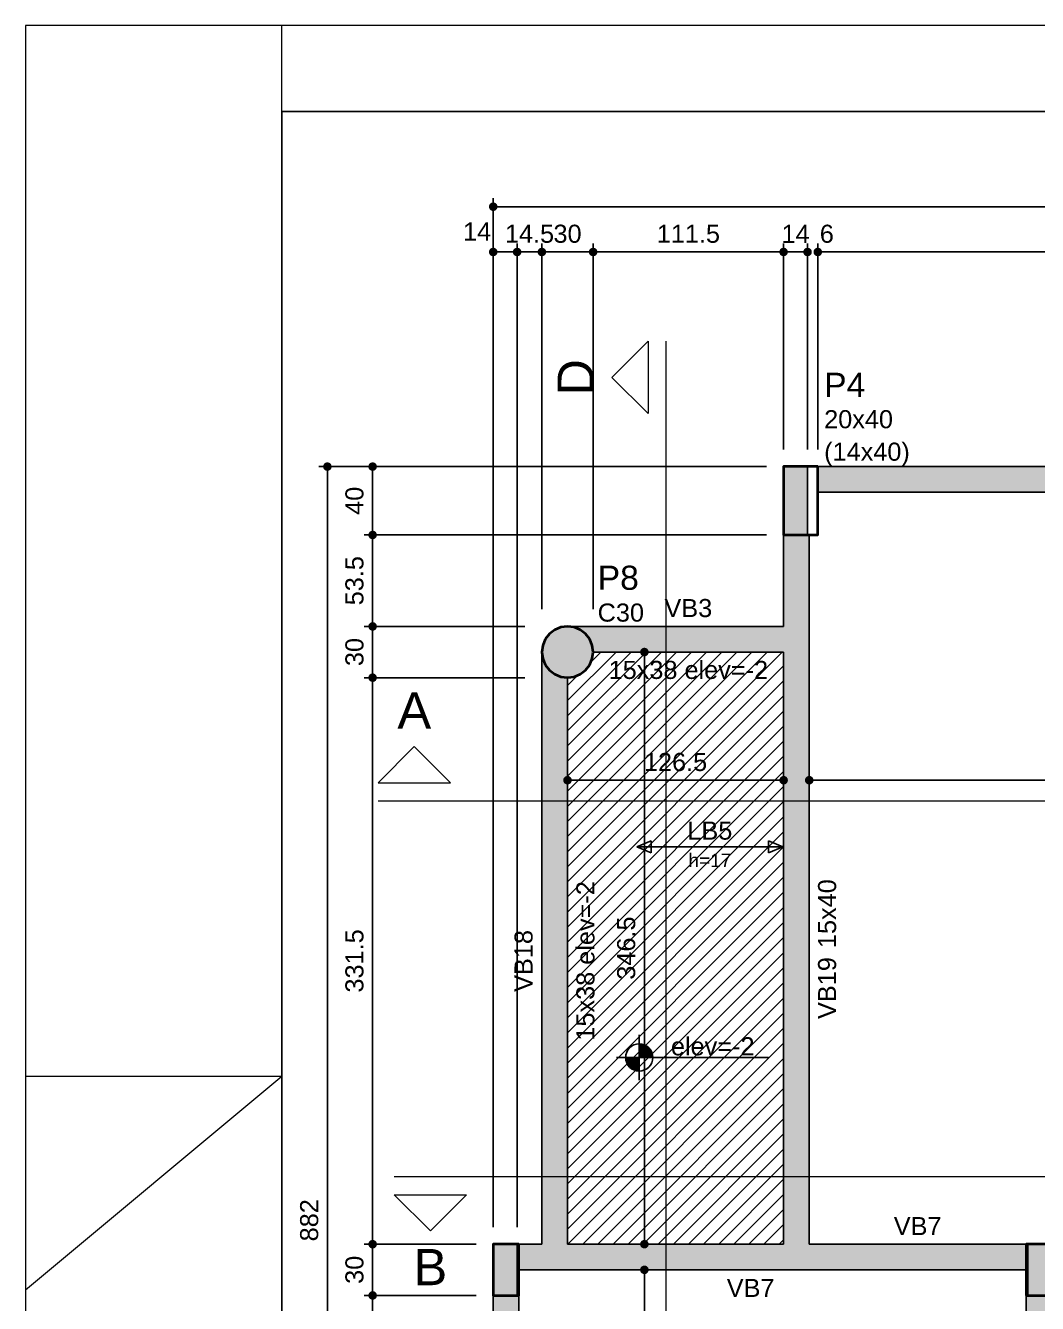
# Model space of a CAD drawing. Header units: millimetres. Extents: x 0 to 59.4, y 0 to 42.
# Drawn here: x 0 to 11.85, y 27.04 to 42 of the extents above; entities that cross this region are included whole.
import ezdxf

# ---------------------------------------------------------------- set-up
doc = ezdxf.new("R2010")
doc.units = ezdxf.units.MM
doc.header["$MEASUREMENT"] = 0
doc.layers.get('0').update_dxf_attribs({"color": 1, "lineweight": 13})
for name, color, linetype, lineweight in [('FO-Cortes', 2, 'Continuous', 20), ('FO-Pilares', 5, 'Continuous', 35), ('FO-Textos das lajes', 3, 'Continuous', 25), ('FO-Textos das vigas', 1, 'Continuous', 13), ('FO-Textos dos pilares', 1, 'Continuous', 13), ('FO-Vigas', 3, 'Continuous', 25), ('FOLHA EXTERNA', 1, 'Continuous', 13), ('Folha_padrão', 3, 'Continuous', 25)]:
    doc.layers.add(name, color=color, linetype=linetype, lineweight=lineweight)
for name, color, linetype in [('FO-Cotas', 12, 'Continuous'), ('FO-Hachuras', 254, 'Continuous'), ('FO-Hachuras das lajes', 254, 'Continuous'), ('FO-Hachuras dos pilares', 18, 'Continuous')]:
    doc.layers.add(name, color=color, linetype=linetype)
doc.styles.add('Arial', font='')
doc.styles.get('Arial').set_extended_font_data('Arial')
doc.dimstyles.new('UM_50.000000', dxfattribs={"dimtxt": 0.18, "dimasz": 0.1, "dimexe": 0.1, "dimexo": 0.2, "dimgap": 0, "dimtad": 1, "dimtih": 1, "dimtoh": 1, "dimdec": 1, "dimlfac": 50, "dimzin": 0, "dimdsep": 46, "dimtxsty": 'Standard', "dimcen": 0.09, "dimdle": 0.1, "dimadec": 1, "dimazin": 2, "dimtfac": 1, "dimtdec": 4, "dimtofl": 0, "dimtmove": 0, "dimatfit": 3, "dimfxl": 1, "dimtolj": 1, "dimarcsym": 0})

# ---------------------------------------------------------------- blocks, each defined once
blk = doc.blocks.new('_Dot')
at = {"color": 0, "linetype": 'ByBlock', "lineweight": -2}
blk.add_line((-0.5, 0), (-1, 0), dxfattribs=at)
at = {"color": 0, "linetype": 'ByBlock', "const_width": 0.5}
blk.add_lwpolyline([(-0.25, 0, 1), (0.25, 0, 1)], format="xyb", close=True, dxfattribs=at)
blk = doc.blocks.new('*D6')
at = {"layer": 'Defpoints', "color": 0}
for p in [(5.756, 39.35), (5.476, 27.738), (5.756, 27.738)]:
    blk.add_point(p, dxfattribs=at)
at = {"layer": 'FO-Cotas', "color": 0, "lineweight": -2}
for p, q in [((5.476, 27.938), (5.476, 39.45)), ((5.576, 39.35), (5.656, 39.35)), ((5.756, 27.938), (5.756, 39.45))]:
    blk.add_line(p, q, dxfattribs=at)
at = {"layer": 'FO-Cotas', "color": 0, "lineweight": -2, "xscale": 0.1, "yscale": 0.1, "zscale": 0.1, "rotation": 180}
blk.add_blockref('_Dot', (5.476, 39.35), dxfattribs=at)
at = {"layer": 'FO-Cotas', "color": 0, "lineweight": -2, "xscale": 0.1, "yscale": 0.1, "zscale": 0.1}
blk.add_blockref('_Dot', (5.756, 39.35), dxfattribs=at)
at = {"layer": 'FO-Cotas', "insert": (5.287, 39.59), "char_height": 0.2118, "attachment_point": 5, "rotation": 0.0057, "style": 'Arial'}
blk.add_mtext('\\A1;14', dxfattribs=at)
blk = doc.blocks.new('*D7')
at = {"layer": 'Defpoints', "color": 0}
for p in [(6.646, 39.35), (6.046, 34.968), (6.646, 34.968)]:
    blk.add_point(p, dxfattribs=at)
at = {"layer": 'FO-Cotas', "color": 0, "lineweight": -2}
for p, q in [((6.046, 35.168), (6.046, 39.45)), ((6.146, 39.35), (6.546, 39.35)), ((6.646, 35.168), (6.646, 39.45))]:
    blk.add_line(p, q, dxfattribs=at)
at = {"layer": 'FO-Cotas', "color": 0, "lineweight": -2, "xscale": 0.1, "yscale": 0.1, "zscale": 0.1, "rotation": 180}
blk.add_blockref('_Dot', (6.046, 39.35), dxfattribs=at)
at = {"layer": 'FO-Cotas', "color": 0, "lineweight": -2, "xscale": 0.1, "yscale": 0.1, "zscale": 0.1}
blk.add_blockref('_Dot', (6.646, 39.35), dxfattribs=at)
at = {"layer": 'FO-Cotas', "insert": (6.346, 39.562), "char_height": 0.2118, "attachment_point": 5, "rotation": 0.0057, "style": 'Arial'}
blk.add_mtext('\\A1;30', dxfattribs=at)
blk = doc.blocks.new('*D8')
at = {"layer": 'Defpoints', "color": 0}
for p in [(8.876, 39.35), (8.876, 36.838), (6.646, 34.968)]:
    blk.add_point(p, dxfattribs=at)
at = {"layer": 'FO-Cotas', "color": 0, "lineweight": -2}
for p, q in [((6.646, 35.168), (6.646, 39.45)), ((6.746, 39.35), (8.776, 39.35)), ((8.876, 37.038), (8.876, 39.45))]:
    blk.add_line(p, q, dxfattribs=at)
at = {"layer": 'FO-Cotas', "color": 0, "lineweight": -2, "xscale": 0.1, "yscale": 0.1, "zscale": 0.1, "rotation": 180}
blk.add_blockref('_Dot', (6.646, 39.35), dxfattribs=at)
at = {"layer": 'FO-Cotas', "color": 0, "lineweight": -2, "xscale": 0.1, "yscale": 0.1, "zscale": 0.1}
blk.add_blockref('_Dot', (8.876, 39.35), dxfattribs=at)
at = {"layer": 'FO-Cotas', "insert": (7.761, 39.562), "char_height": 0.2118, "attachment_point": 5, "rotation": 0.0057, "style": 'Arial'}
blk.add_mtext('\\A1;111.5', dxfattribs=at)
blk = doc.blocks.new('*D9')
at = {"layer": 'Defpoints', "color": 0}
for p in [(9.156, 39.35), (8.876, 36.838), (9.156, 36.838)]:
    blk.add_point(p, dxfattribs=at)
at = {"layer": 'FO-Cotas', "color": 0, "lineweight": -2}
for p, q in [((8.876, 37.038), (8.876, 39.45)), ((8.976, 39.35), (9.056, 39.35)), ((9.156, 37.038), (9.156, 39.45))]:
    blk.add_line(p, q, dxfattribs=at)
at = {"layer": 'FO-Cotas', "color": 0, "lineweight": -2, "xscale": 0.1, "yscale": 0.1, "zscale": 0.1, "rotation": 180}
blk.add_blockref('_Dot', (8.876, 39.35), dxfattribs=at)
at = {"layer": 'FO-Cotas', "color": 0, "lineweight": -2, "xscale": 0.1, "yscale": 0.1, "zscale": 0.1}
blk.add_blockref('_Dot', (9.156, 39.35), dxfattribs=at)
at = {"layer": 'FO-Cotas', "insert": (9.016, 39.562), "char_height": 0.2118, "attachment_point": 5, "rotation": 0.0057, "style": 'Arial'}
blk.add_mtext('\\A1;14', dxfattribs=at)
blk = doc.blocks.new('*D10')
at = {"layer": 'Defpoints', "color": 0}
for p in [(9.276, 39.35), (9.156, 36.838), (9.276, 36.838)]:
    blk.add_point(p, dxfattribs=at)
at = {"layer": 'FO-Cotas', "color": 0, "lineweight": -2}
for p, q in [((9.056, 39.35), (8.956, 39.35)), ((9.156, 37.038), (9.156, 39.45)), ((9.276, 37.038), (9.276, 39.45)), ((9.376, 39.35), (9.476, 39.35))]:
    blk.add_line(p, q, dxfattribs=at)
at = {"layer": 'FO-Cotas', "color": 0, "lineweight": -2, "xscale": 0.1, "yscale": 0.1, "zscale": 0.1}
blk.add_blockref('_Dot', (9.156, 39.35), dxfattribs=at)
at = {"layer": 'FO-Cotas', "color": 0, "lineweight": -2, "xscale": 0.1, "yscale": 0.1, "zscale": 0.1, "rotation": 180}
blk.add_blockref('_Dot', (9.276, 39.35), dxfattribs=at)
at = {"layer": 'FO-Cotas', "insert": (9.382, 39.562), "char_height": 0.2118, "attachment_point": 5, "rotation": 0.0057, "style": 'Arial'}
blk.add_mtext('\\A1;6', dxfattribs=at)
blk = doc.blocks.new('*D11')
at = {"layer": 'Defpoints', "color": 0}
for p in [(18.376, 39.35), (9.276, 36.838), (18.376, 36.838)]:
    blk.add_point(p, dxfattribs=at)
at = {"layer": 'FO-Cotas', "color": 0, "lineweight": -2}
for p, q in [((9.276, 37.038), (9.276, 39.45)), ((9.376, 39.35), (18.276, 39.35)), ((18.376, 37.038), (18.376, 39.45))]:
    blk.add_line(p, q, dxfattribs=at)
at = {"layer": 'FO-Cotas', "color": 0, "lineweight": -2, "xscale": 0.1, "yscale": 0.1, "zscale": 0.1, "rotation": 180}
blk.add_blockref('_Dot', (9.276, 39.35), dxfattribs=at)
at = {"layer": 'FO-Cotas', "color": 0, "lineweight": -2, "xscale": 0.1, "yscale": 0.1, "zscale": 0.1}
blk.add_blockref('_Dot', (18.376, 39.35), dxfattribs=at)
at = {"layer": 'FO-Cotas', "insert": (13.826, 39.562), "char_height": 0.2118, "attachment_point": 5, "rotation": 0.0057, "style": 'Arial'}
blk.add_mtext('\\A1;455', dxfattribs=at)
blk = doc.blocks.new('*D27')
at = {"layer": 'Defpoints', "color": 0}
for p in [(51.716, 39.88), (51.716, 37.938), (5.476, 27.738)]:
    blk.add_point(p, dxfattribs=at)
at = {"layer": 'FO-Cotas', "color": 0, "lineweight": -2}
for p, q in [((5.476, 27.938), (5.476, 39.98)), ((51.716, 38.138), (51.716, 39.98)), ((5.576, 39.88), (51.616, 39.88))]:
    blk.add_line(p, q, dxfattribs=at)
at = {"layer": 'FO-Cotas', "color": 0, "lineweight": -2, "xscale": 0.1, "yscale": 0.1, "zscale": 0.1, "rotation": 180}
blk.add_blockref('_Dot', (5.476, 39.88), dxfattribs=at)
at = {"layer": 'FO-Cotas', "color": 0, "lineweight": -2, "xscale": 0.1, "yscale": 0.1, "zscale": 0.1}
blk.add_blockref('_Dot', (51.716, 39.88), dxfattribs=at)
at = {"layer": 'FO-Cotas', "insert": (28.596, 40.092), "char_height": 0.2118, "attachment_point": 5, "rotation": 0.0057, "style": 'Arial'}
blk.add_mtext('\\A1;2312', dxfattribs=at)
blk = doc.blocks.new('*D46')
at = {"layer": 'Defpoints', "color": 0}
for p in [(4.064, 27.138), (5.476, 27.138), (5.476, 19.798)]:
    blk.add_point(p, dxfattribs=at)
at = {"layer": 'FO-Cotas', "color": 0, "lineweight": -2}
for p, q in [((5.276, 27.138), (3.964, 27.138)), ((4.064, 19.898), (4.064, 27.038)), ((5.276, 19.798), (3.964, 19.798))]:
    blk.add_line(p, q, dxfattribs=at)
at = {"layer": 'FO-Cotas', "color": 0, "lineweight": -2, "xscale": 0.1, "yscale": 0.1, "zscale": 0.1}
for p, rotation in [((4.064, 27.138), 90), ((4.064, 19.798), 270)]:
    blk.add_blockref('_Dot', p, dxfattribs=dict(at, rotation=rotation))
at = {"layer": 'FO-Cotas', "insert": (3.852, 23.468), "char_height": 0.2118, "attachment_point": 5, "rotation": 90, "style": 'Arial'}
blk.add_mtext('\\A1;367', dxfattribs=at)
blk = doc.blocks.new('*D47')
at = {"layer": 'Defpoints', "color": 0}
for p in [(4.064, 27.738), (5.476, 27.738), (5.476, 27.138)]:
    blk.add_point(p, dxfattribs=at)
at = {"layer": 'FO-Cotas', "color": 0, "lineweight": -2}
for p, q in [((5.276, 27.738), (3.964, 27.738)), ((4.064, 27.238), (4.064, 27.638)), ((5.276, 27.138), (3.964, 27.138))]:
    blk.add_line(p, q, dxfattribs=at)
at = {"layer": 'FO-Cotas', "color": 0, "lineweight": -2, "xscale": 0.1, "yscale": 0.1, "zscale": 0.1}
for p, rotation in [((4.064, 27.738), 90), ((4.064, 27.138), 270)]:
    blk.add_blockref('_Dot', p, dxfattribs=dict(at, rotation=rotation))
at = {"layer": 'FO-Cotas', "insert": (3.852, 27.438), "char_height": 0.2118, "attachment_point": 5, "rotation": 90, "style": 'Arial'}
blk.add_mtext('\\A1;30', dxfattribs=at)
blk = doc.blocks.new('*D48')
at = {"layer": 'Defpoints', "color": 0}
for p in [(4.064, 34.368), (6.046, 34.368), (5.476, 27.738)]:
    blk.add_point(p, dxfattribs=at)
at = {"layer": 'FO-Cotas', "color": 0, "lineweight": -2}
for p, q in [((5.846, 34.368), (3.964, 34.368)), ((4.064, 27.838), (4.064, 34.268)), ((5.276, 27.738), (3.964, 27.738))]:
    blk.add_line(p, q, dxfattribs=at)
at = {"layer": 'FO-Cotas', "color": 0, "lineweight": -2, "xscale": 0.1, "yscale": 0.1, "zscale": 0.1}
for p, rotation in [((4.064, 34.368), 90), ((4.064, 27.738), 270)]:
    blk.add_blockref('_Dot', p, dxfattribs=dict(at, rotation=rotation))
at = {"layer": 'FO-Cotas', "insert": (3.852, 31.053), "char_height": 0.2118, "attachment_point": 5, "rotation": 90, "style": 'Arial'}
blk.add_mtext('\\A1;331.5', dxfattribs=at)
blk = doc.blocks.new('*D49')
at = {"layer": 'Defpoints', "color": 0}
for p in [(4.064, 34.968), (6.046, 34.968), (6.046, 34.368)]:
    blk.add_point(p, dxfattribs=at)
at = {"layer": 'FO-Cotas', "color": 0, "lineweight": -2}
for p, q in [((5.846, 34.968), (3.964, 34.968)), ((4.064, 34.468), (4.064, 34.868)), ((5.846, 34.368), (3.964, 34.368))]:
    blk.add_line(p, q, dxfattribs=at)
at = {"layer": 'FO-Cotas', "color": 0, "lineweight": -2, "xscale": 0.1, "yscale": 0.1, "zscale": 0.1}
for p, rotation in [((4.064, 34.968), 90), ((4.064, 34.368), 270)]:
    blk.add_blockref('_Dot', p, dxfattribs=dict(at, rotation=rotation))
at = {"layer": 'FO-Cotas', "insert": (3.852, 34.668), "char_height": 0.2118, "attachment_point": 5, "rotation": 90, "style": 'Arial'}
blk.add_mtext('\\A1;30', dxfattribs=at)
blk = doc.blocks.new('*D50')
at = {"layer": 'Defpoints', "color": 0}
for p in [(4.064, 36.038), (8.876, 36.038), (6.046, 34.968)]:
    blk.add_point(p, dxfattribs=at)
at = {"layer": 'FO-Cotas', "color": 0, "lineweight": -2}
for p, q in [((8.676, 36.038), (3.964, 36.038)), ((4.064, 35.068), (4.064, 35.938)), ((5.846, 34.968), (3.964, 34.968))]:
    blk.add_line(p, q, dxfattribs=at)
at = {"layer": 'FO-Cotas', "color": 0, "lineweight": -2, "xscale": 0.1, "yscale": 0.1, "zscale": 0.1}
for p, rotation in [((4.064, 36.038), 90), ((4.064, 34.968), 270)]:
    blk.add_blockref('_Dot', p, dxfattribs=dict(at, rotation=rotation))
at = {"layer": 'FO-Cotas', "insert": (3.852, 35.503), "char_height": 0.2118, "attachment_point": 5, "rotation": 90, "style": 'Arial'}
blk.add_mtext('\\A1;53.5', dxfattribs=at)
blk = doc.blocks.new('*D51')
at = {"layer": 'Defpoints', "color": 0}
for p in [(4.064, 36.838), (8.876, 36.838), (8.876, 36.038)]:
    blk.add_point(p, dxfattribs=at)
at = {"layer": 'FO-Cotas', "color": 0, "lineweight": -2}
for p, q in [((8.676, 36.838), (3.964, 36.838)), ((4.064, 36.138), (4.064, 36.738)), ((8.676, 36.038), (3.964, 36.038))]:
    blk.add_line(p, q, dxfattribs=at)
at = {"layer": 'FO-Cotas', "color": 0, "lineweight": -2, "xscale": 0.1, "yscale": 0.1, "zscale": 0.1}
for p, rotation in [((4.064, 36.838), 90), ((4.064, 36.038), 270)]:
    blk.add_blockref('_Dot', p, dxfattribs=dict(at, rotation=rotation))
at = {"layer": 'FO-Cotas', "insert": (3.852, 36.438), "char_height": 0.2118, "attachment_point": 5, "rotation": 90, "style": 'Arial'}
blk.add_mtext('\\A1;40', dxfattribs=at)
blk = doc.blocks.new('*D55')
at = {"layer": 'Defpoints', "color": 0}
for p in [(3.534, 36.838), (8.876, 36.838), (5.476, 19.198)]:
    blk.add_point(p, dxfattribs=at)
at = {"layer": 'FO-Cotas', "color": 0, "lineweight": -2}
for p, q in [((8.676, 36.838), (3.434, 36.838)), ((3.534, 19.298), (3.534, 36.738)), ((5.276, 19.198), (3.434, 19.198))]:
    blk.add_line(p, q, dxfattribs=at)
at = {"layer": 'FO-Cotas', "color": 0, "lineweight": -2, "xscale": 0.1, "yscale": 0.1, "zscale": 0.1}
for p, rotation in [((3.534, 36.838), 90), ((3.534, 19.198), 270)]:
    blk.add_blockref('_Dot', p, dxfattribs=dict(at, rotation=rotation))
at = {"layer": 'FO-Cotas', "insert": (3.322, 28.018), "char_height": 0.2118, "attachment_point": 5, "rotation": 90, "style": 'Arial'}
blk.add_mtext('\\A1;882', dxfattribs=at)
blk = doc.blocks.new('*D78')
at = {"layer": 'Defpoints', "color": 0}
for p in [(6.346, 33.168), (8.876, 33.168), (8.876, 33.168)]:
    blk.add_point(p, dxfattribs=at)
at = {"layer": 'FO-Cotas', "color": 0, "lineweight": -2}
blk.add_line((6.446, 33.168), (8.776, 33.168), dxfattribs=at)
at = {"layer": 'FO-Cotas', "color": 0, "lineweight": -2, "xscale": 0.1, "yscale": 0.1, "zscale": 0.1, "rotation": 180}
blk.add_blockref('_Dot', (6.346, 33.168), dxfattribs=at)
at = {"layer": 'FO-Cotas', "color": 0, "lineweight": -2, "xscale": 0.1, "yscale": 0.1, "zscale": 0.1}
blk.add_blockref('_Dot', (8.876, 33.168), dxfattribs=at)
at = {"layer": 'FO-Cotas', "insert": (7.611, 33.38), "char_height": 0.2118, "attachment_point": 5, "rotation": 0.0057, "style": 'Arial'}
blk.add_mtext('\\A1;126.5', dxfattribs=at)
blk = doc.blocks.new('*D79')
at = {"layer": 'Defpoints', "color": 0}
for p in [(9.176, 33.168), (18.376, 33.168), (18.376, 33.168)]:
    blk.add_point(p, dxfattribs=at)
at = {"layer": 'FO-Cotas', "color": 0, "lineweight": -2}
blk.add_line((9.276, 33.168), (18.276, 33.168), dxfattribs=at)
at = {"layer": 'FO-Cotas', "color": 0, "lineweight": -2, "xscale": 0.1, "yscale": 0.1, "zscale": 0.1, "rotation": 180}
blk.add_blockref('_Dot', (9.176, 33.168), dxfattribs=at)
at = {"layer": 'FO-Cotas', "color": 0, "lineweight": -2, "xscale": 0.1, "yscale": 0.1, "zscale": 0.1}
blk.add_blockref('_Dot', (18.376, 33.168), dxfattribs=at)
at = {"layer": 'FO-Cotas', "insert": (13.776, 33.38), "char_height": 0.2118, "attachment_point": 5, "rotation": 0.0057, "style": 'Arial'}
blk.add_mtext('\\A1;460', dxfattribs=at)
blk = doc.blocks.new('*D82')
at = {"layer": 'Defpoints', "color": 0}
for p in [(7.246, 27.438), (7.246, 27.438), (7.246, 19.498)]:
    blk.add_point(p, dxfattribs=at)
at = {"layer": 'FO-Cotas', "color": 0, "lineweight": -2}
blk.add_line((7.246, 19.598), (7.246, 27.338), dxfattribs=at)
at = {"layer": 'FO-Cotas', "color": 0, "lineweight": -2, "xscale": 0.1, "yscale": 0.1, "zscale": 0.1}
for p, rotation in [((7.246, 27.438), 90), ((7.246, 19.498), 270)]:
    blk.add_blockref('_Dot', p, dxfattribs=dict(at, rotation=rotation))
at = {"layer": 'FO-Cotas', "insert": (7.034, 23.468), "char_height": 0.2118, "attachment_point": 5, "rotation": 90, "style": 'Arial'}
blk.add_mtext('\\A1;397', dxfattribs=at)
blk = doc.blocks.new('*D83')
at = {"layer": 'Defpoints', "color": 0}
for p in [(7.246, 34.668), (7.246, 34.668), (7.246, 27.738)]:
    blk.add_point(p, dxfattribs=at)
at = {"layer": 'FO-Cotas', "color": 0, "lineweight": -2}
blk.add_line((7.246, 27.838), (7.246, 34.568), dxfattribs=at)
at = {"layer": 'FO-Cotas', "color": 0, "lineweight": -2, "xscale": 0.1, "yscale": 0.1, "zscale": 0.1}
for p, rotation in [((7.246, 34.668), 90), ((7.246, 27.738), 270)]:
    blk.add_blockref('_Dot', p, dxfattribs=dict(at, rotation=rotation))
at = {"layer": 'FO-Cotas', "insert": (7.034, 31.203), "char_height": 0.2118, "attachment_point": 5, "rotation": 90, "style": 'Arial'}
blk.add_mtext('\\A1;346.5', dxfattribs=at)
blk = doc.blocks.new('*D105')
at = {"layer": 'Defpoints', "color": 0}
for p in [(5.756, 39.45), (6.046, 39.35), (6.046, 34.968)]:
    blk.add_point(p, dxfattribs=at)
at = {"layer": 'FO-Cotas', "color": 0, "lineweight": -2}
for p, q in [((5.856, 39.35), (5.946, 39.35)), ((6.046, 35.168), (6.046, 39.45))]:
    blk.add_line(p, q, dxfattribs=at)
at = {"layer": 'FO-Cotas', "color": 0, "lineweight": -2, "xscale": 0.1, "yscale": 0.1, "zscale": 0.1, "rotation": 180}
blk.add_blockref('_Dot', (5.756, 39.35), dxfattribs=at)
at = {"layer": 'FO-Cotas', "color": 0, "lineweight": -2, "xscale": 0.1, "yscale": 0.1, "zscale": 0.1}
blk.add_blockref('_Dot', (6.046, 39.35), dxfattribs=at)
at = {"layer": 'FO-Cotas', "insert": (5.901, 39.562), "char_height": 0.2118, "attachment_point": 5, "rotation": 0.0057, "style": 'Arial'}
blk.add_mtext('\\A1;14.5', dxfattribs=at)

msp = doc.modelspace()

# ---------------------------------------------------------------- hatches: boundary and pattern name
at = {"layer": 'FO-Hachuras', "linetype": 'Continuous'}
for points in [[(18.3756, 36.8382), (18.3756, 36.8382), (9.2756, 36.8382), (9.2756, 36.5382), (18.3756, 36.5382), (18.3756, 36.8382)], [(9.1756, 36.0382), (9.1756, 36.0382), (8.8756, 36.0382), (8.8756, 34.9682), (9.0256, 34.8182), (9.1756, 34.8182), (9.1756, 36.0382)], [(8.8756, 34.6684), (8.8756, 34.6684), (9.0256, 34.8182), (8.8756, 34.9682), (6.3458, 34.9682), (6.4234, 34.958), (6.4956, 34.9282), (6.5578, 34.8804), (6.6056, 34.8182), (6.6354, 34.746), (6.6456, 34.6682), (8.8756, 34.6684)], [(9.1756, 27.7382), (9.1756, 27.7382), (9.1756, 34.8182), (9.0256, 34.8182), (8.8756, 34.6684), (8.8756, 27.7382), (9.0256, 27.5882), (9.1756, 27.7382)], [(6.3456, 27.7382), (6.3456, 27.7382), (6.3456, 34.3682), (6.268, 34.3786), (6.1956, 34.4084), (6.1336, 34.4562), (6.0858, 34.5182), (6.056, 34.5906), (6.0456, 34.6682), (6.0456, 27.7382), (6.1956, 27.5882), (6.3456, 27.7382)], [(6.1956, 27.5882), (6.1956, 27.5882), (6.0456, 27.7382), (5.7756, 27.7382), (5.7756, 27.4382), (6.1956, 27.4382), (6.1956, 27.5882)], [(9.0256, 27.5882), (9.0256, 27.5882), (8.8756, 27.7382), (6.3456, 27.7382), (6.1956, 27.5882), (6.1956, 27.4382), (9.0256, 27.4382), (9.0256, 27.5882)], [(11.7156, 27.7382), (11.7156, 27.7382), (9.1756, 27.7382), (9.0256, 27.5882), (9.0256, 27.4382), (11.7156, 27.4382), (11.7156, 27.7382)], [(5.7756, 27.1382), (5.7756, 27.1382), (5.4756, 27.1382), (5.4756, 19.7982), (5.7756, 19.7982), (5.7756, 27.1382)], [(12.0156, 24.3682), (12.0156, 24.3682), (12.0156, 27.1382), (11.7156, 27.1382), (11.7156, 24.2182), (11.8656, 24.2182), (12.0156, 24.3682)]]:
    msp.add_hatch(color=256, dxfattribs=at).paths.add_polyline_path(points)
at = {"layer": 'FO-Hachuras das lajes', "linetype": 'Continuous'}
h = msp.add_hatch(dxfattribs=at)
h.set_pattern_fill('ANSI31', color=256, style=0)
h.paths.add_polyline_path([(6.3456, 27.7382), (6.3456, 34.3682), (6.4233, 34.3784), (6.4956, 34.4084), (6.5578, 34.4561), (6.6055, 34.5182), (6.6354, 34.5906), (6.6456, 34.6682), (8.8756, 34.6682), (8.8756, 27.7382)])
at = {"layer": 'FO-Hachuras dos pilares', "linetype": 'Continuous'}
for points in [[(9.1556, 36.8382), (8.8756, 36.8382), (8.8756, 36.0382), (9.1556, 36.0382), (9.1556, 36.8382)], [(6.6456, 34.6682), (6.6354, 34.7459), (6.6055, 34.8182), (6.5578, 34.8803), (6.4956, 34.928), (6.4233, 34.958), (6.3456, 34.9682), (6.268, 34.958), (6.1956, 34.928), (6.1335, 34.8803), (6.0858, 34.8182), (6.0559, 34.7459), (6.0456, 34.6682), (6.0559, 34.5906), (6.0858, 34.5182), (6.1335, 34.4561), (6.1956, 34.4084), (6.268, 34.3784), (6.3456, 34.3682), (6.4233, 34.3784), (6.4956, 34.4084), (6.5578, 34.4561), (6.6055, 34.5182), (6.6354, 34.5906)], [(5.7556, 27.7382), (5.4756, 27.7382), (5.4756, 27.1382), (5.7556, 27.1382), (5.7556, 27.7382)], [(12.0156, 27.7382), (11.7356, 27.7382), (11.7356, 27.1382), (12.0156, 27.1382), (12.0156, 27.7382)]]:
    msp.add_hatch(color=256, dxfattribs=at).paths.add_polyline_path(points)
at = {"layer": 'FO-Textos das lajes', "linetype": 'Continuous'}
for points in [[(7.1856, 29.9236), (7.3444, 29.9236), (7.339, 29.9647), (7.3232, 30.003), (7.2979, 30.0359), (7.265, 30.0611), (7.2267, 30.077), (7.1856, 30.0824), (7.1856, 29.9236)], [(7.1856, 29.9236), (7.0267, 29.9236), (7.0321, 29.8825), (7.048, 29.8441), (7.0733, 29.8112), (7.1062, 29.786), (7.1445, 29.7701), (7.1856, 29.7647), (7.1856, 29.9236)]]:
    msp.add_hatch(color=256, dxfattribs=at).paths.add_polyline_path(points)

# ---------------------------------------------------------------- linework, layer by layer
at = {"layer": 'FO-Cortes'}
for p, q in [((7.5005, 16.4579), (7.5005, 38.306)), ((4.1284, 32.926), (52.659, 32.926)), ((4.3166, 28.5285), (20.6124, 28.5285))]:
    msp.add_line(p, q, dxfattribs=at)
at = {"layer": 'FO-Cortes', "linetype": 'Continuous'}
for points in [[(7.2887, 38.306), (7.2887, 37.4588), (6.8651, 37.8824), (7.2887, 38.306)], [(4.1284, 33.1378), (4.9756, 33.1378), (4.552, 33.5614), (4.1284, 33.1378)], [(4.3166, 28.3167), (5.1638, 28.3167), (4.7402, 27.8931), (4.3166, 28.3167)]]:
    msp.add_lwpolyline(points, close=True, dxfattribs=at)
at = {"layer": 'FO-Hachuras dos pilares'}
for p, q in [((9.1556, 36.0382), (9.1556, 36.8382)), ((5.7556, 27.1382), (5.7556, 27.7382)), ((11.7356, 27.7382), (11.7356, 27.1382))]:
    msp.add_line(p, q, dxfattribs=at)
at = {"layer": 'FO-Pilares'}
for points in [[(9.2756, 36.8382), (8.8756, 36.8382), (8.8756, 36.0382), (9.2756, 36.0382), (9.2756, 36.8382)], [(6.6456, 34.6682), (6.6354, 34.7459), (6.6055, 34.8182), (6.5578, 34.8803), (6.4956, 34.928), (6.4233, 34.958), (6.3456, 34.9682), (6.268, 34.958), (6.1956, 34.928), (6.1335, 34.8803), (6.0858, 34.8182), (6.0559, 34.7459), (6.0456, 34.6682), (6.0559, 34.5906), (6.0858, 34.5182), (6.1335, 34.4561), (6.1956, 34.4084), (6.268, 34.3784), (6.3456, 34.3682), (6.4233, 34.3784), (6.4956, 34.4084), (6.5578, 34.4561), (6.6055, 34.5182), (6.6354, 34.5906), (6.6456, 34.6682)], [(5.7756, 27.7382), (5.4756, 27.7382), (5.4756, 27.1382), (5.7756, 27.1382), (5.7756, 27.7382)], [(11.7156, 27.1382), (12.0156, 27.1382), (12.0156, 27.7382), (11.7156, 27.7382), (11.7156, 27.1382)]]:
    msp.add_lwpolyline(points, close=True, dxfattribs=at)
at = {"layer": 'FO-Textos das lajes'}
for p, q in [((7.3272, 32.4603), (7.1578, 32.3897)), ((7.3272, 32.3191), (7.3272, 32.4603)), ((8.8669, 32.3897), (8.6975, 32.4603)), ((8.6975, 32.4603), (8.6975, 32.3191)), ((7.1578, 32.3897), (7.3272, 32.3191)), ((7.5814, 32.3897), (8.4433, 32.3897)), ((8.6975, 32.3191), (8.8669, 32.3897)), ((7.1856, 30.1883), (7.1856, 29.6588)), ((6.9208, 29.9236), (7.4503, 29.9236)), ((7.4503, 29.9236), (8.7, 29.9236))]:
    msp.add_line(p, q, dxfattribs=at)
for points in [[(7.5814, 32.3897), (7.1578, 32.3897)], [(8.4433, 32.3897), (8.8669, 32.3897)]]:
    msp.add_lwpolyline(points, dxfattribs=at)
msp.add_circle((7.1856, 29.9236), 0.1588, dxfattribs=at)
at = {"layer": 'FO-Vigas'}
for p, q in [((9.2756, 36.8382), (18.3756, 36.8382)), ((9.2756, 36.5382), (18.3756, 36.5382)), ((8.8756, 34.9682), (8.8756, 36.0382)), ((9.1756, 34.8182), (9.1756, 36.0382)), ((6.3456, 34.9682), (8.8756, 34.9682)), ((9.1756, 27.7382), (9.1756, 34.8182)), ((6.0456, 27.7382), (6.0456, 34.6682)), ((6.6456, 34.6682), (8.8756, 34.6682)), ((8.8756, 27.7382), (8.8756, 34.6682)), ((6.3456, 27.7382), (6.3456, 34.3682)), ((5.7756, 27.7382), (6.0456, 27.7382)), ((6.3456, 27.7382), (8.8756, 27.7382)), ((9.1756, 27.7382), (11.7156, 27.7382)), ((5.7756, 27.4382), (6.1956, 27.4382)), ((6.1956, 27.4382), (9.0256, 27.4382)), ((9.0256, 27.4382), (11.7156, 27.4382)), ((5.4756, 19.7982), (5.4756, 27.1382)), ((5.7756, 19.7982), (5.7756, 27.1382)), ((11.7156, 24.2182), (11.7156, 27.1382))]:
    msp.add_line(p, q, dxfattribs=at)
at = {"layer": 'FOLHA EXTERNA', "color": 2, "linetype": 'Continuous'}
for p, q in [((59.4, 42), (0, 42)), ((0, 42), (0, 0)), ((3, 41), (3, 42))]:
    msp.add_line(p, q, dxfattribs=at)
at = {"layer": 'FOLHA EXTERNA', "color": 2}
for q in [(0, 27.2001), (0, 29.7001)]:
    msp.add_line((3, 29.7001), q, dxfattribs=at)
at = {"layer": 'Folha_padrão', "color": 6, "linetype": 'Continuous'}
for p, q in [((3, 40.9924), (58.4, 40.9924)), ((3, 0.9924), (3, 40.9924))]:
    msp.add_line(p, q, dxfattribs=at)

# ---------------------------------------------------------------- texts
at = {"layer": 'FO-Cortes', "insert": (6.6529, 37.8826), "char_height": 0.4236, "width": 0.854949, "attachment_point": 8, "rotation": 90.00021, "line_spacing_factor": 0.798, "style": 'Arial'}
msp.add_mtext('D', dxfattribs=at)
at = {"layer": 'FO-Cortes', "char_height": 0.4236, "width": 0.78973, "attachment_point": 8, "line_spacing_factor": 0.798, "style": 'Arial'}
for s, insert in [('A', (4.5515, 33.773)), ('B', (4.7405, 27.2578))]:
    msp.add_mtext(s, dxfattribs=dict(at, insert=insert))
at = {"layer": 'FO-Textos das lajes', "line_spacing_factor": 0.798, "style": 'Arial'}
for s, insert, char_height, width, attachment_point in [('LB5', (8.0124, 32.4695), 0.2118, 1.052866, 8), ('h=17', (8.0124, 32.1511), 0.15885, 0.999351, 8), ('elev=-2', (7.5566, 29.945), 0.2118, 1.95689, 7)]:
    msp.add_mtext(s, dxfattribs=dict(at, insert=insert, char_height=char_height, width=width, attachment_point=attachment_point))
at = {"layer": 'FO-Textos das vigas', "char_height": 0.2118, "line_spacing_factor": 0.798, "style": 'Arial'}
for s, insert, width, attachment_point in [('VB3', (7.7606, 35.0741), 1.11873, 8), ('15x38 elev=-2', (7.7606, 34.3501), 3.733298, 8), ('VB7', (10.4456, 27.8441), 1.11873, 8), ('VB7', (8.7696, 27.1201), 1.11873, 9)]:
    msp.add_mtext(s, dxfattribs=dict(at, insert=insert, width=width, attachment_point=attachment_point))
at = {"layer": 'FO-Textos das vigas', "char_height": 0.2118, "rotation": 90.00021, "line_spacing_factor": 0.798, "style": 'Arial'}
for s, insert, width, attachment_point in [('15x38 elev=-2', (6.6638, 31.0532), 3.733298, 8), ('15x40', (9.4938, 31.2032), 1.612069, 7), ('VB18', (5.9398, 31.0532), 1.44773, 8), ('VB19', (9.4938, 31.0972), 1.44773, 9)]:
    msp.add_mtext(s, dxfattribs=dict(at, insert=insert, width=width, attachment_point=attachment_point))
at = {"layer": 'FO-Textos dos pilares', "attachment_point": 7, "line_spacing_factor": 0.798, "style": 'Arial'}
for s, insert, char_height, width in [('P4', (9.3506, 37.6544), 0.2824, 0.965154), ('20x40', (9.3506, 37.2841), 0.2118, 1.612069), ('(14x40)', (9.3506, 36.8432), 0.2118, 2.005965), ('P8', (6.6986, 35.3924), 0.2824, 0.965154), ('C30', (6.6986, 35.0211), 0.2118, 1.085475)]:
    msp.add_mtext(s, dxfattribs=dict(at, insert=insert, char_height=char_height, width=width))

# ---------------------------------------------------------------- dimensions: what is measured, and where the dimension line sits
at = {"layer": 'FO-Cotas'}
for base, p1, p2, override, picture, middle in [((51.7156, 39.8797), (5.4756, 27.7382), (51.7156, 37.9382), {"dimtxt": 0.2118, "dimasz": 0.1, "dimexe": 0.1, "dimexo": 0.2, "dimtad": 1, "dimtih": 0, "dimtoh": 0, "dimdec": 1, "dimlfac": 50, "dimzin": 8, "dimtxsty": 'Arial', "dimblk": 'Dot', "dimblk1": 'Dot', "dimblk2": 'Dot', "dimsah": 1, "dimdle": 0.1, "dimse1": 0, "dimse2": 0, "dimclrt": 256, "dimadec": 1, "dimazin": 3, "dimtmove": 2, "dimldrblk": 'Dot'}, '*D27', (28.5956, 40.0915)), ((5.7556, 39.3502), (5.4756, 27.7382), (5.7556, 27.7382), {"dimtxt": 0.2118, "dimasz": 0.1, "dimexe": 0.1, "dimexo": 0.2, "dimtad": 1, "dimtih": 0, "dimtoh": 0, "dimdec": 1, "dimlfac": 50, "dimzin": 8, "dimtxsty": 'Arial', "dimblk": 'Dot', "dimblk1": 'Dot', "dimblk2": 'Dot', "dimsah": 1, "dimdle": 0.1, "dimse1": 0, "dimse2": 0, "dimclrt": 256, "dimadec": 1, "dimazin": 3, "dimtmove": 2, "dimldrblk": 'Dot'}, '*D6', (5.2872, 39.59)), ((6.0456, 39.3502), (5.7556, 39.4502), (6.0456, 34.9682), {"dimtxt": 0.2118, "dimasz": 0.1, "dimexe": 0.1, "dimexo": 0.2, "dimtad": 1, "dimtih": 0, "dimtoh": 0, "dimdec": 1, "dimlfac": 50, "dimzin": 8, "dimtxsty": 'Arial', "dimblk": 'Dot', "dimblk1": 'Dot', "dimblk2": 'Dot', "dimsah": 1, "dimdle": 0.1, "dimse1": 1, "dimse2": 0, "dimclrt": 256, "dimadec": 1, "dimazin": 3, "dimtmove": 2, "dimldrblk": 'Dot'}, '*D105', (5.9006, 39.562)), ((6.6456, 39.3502), (6.0456, 34.9682), (6.6456, 34.9682), {"dimtxt": 0.2118, "dimasz": 0.1, "dimexe": 0.1, "dimexo": 0.2, "dimtad": 1, "dimtih": 0, "dimtoh": 0, "dimdec": 1, "dimlfac": 50, "dimzin": 8, "dimtxsty": 'Arial', "dimblk": 'Dot', "dimblk1": 'Dot', "dimblk2": 'Dot', "dimsah": 1, "dimdle": 0.1, "dimse1": 0, "dimse2": 0, "dimclrt": 256, "dimadec": 1, "dimazin": 3, "dimtmove": 2, "dimldrblk": 'Dot'}, '*D7', (6.3456, 39.562)), ((8.8756, 39.3502), (6.6456, 34.9682), (8.8756, 36.8382), {"dimtxt": 0.2118, "dimasz": 0.1, "dimexe": 0.1, "dimexo": 0.2, "dimtad": 1, "dimtih": 0, "dimtoh": 0, "dimdec": 1, "dimlfac": 50, "dimzin": 8, "dimtxsty": 'Arial', "dimblk": 'Dot', "dimblk1": 'Dot', "dimblk2": 'Dot', "dimsah": 1, "dimdle": 0.1, "dimse1": 0, "dimse2": 0, "dimclrt": 256, "dimadec": 1, "dimazin": 3, "dimtmove": 2, "dimldrblk": 'Dot'}, '*D8', (7.7606, 39.562)), ((9.1556, 39.3502), (8.8756, 36.8382), (9.1556, 36.8382), {"dimtxt": 0.2118, "dimasz": 0.1, "dimexe": 0.1, "dimexo": 0.2, "dimtad": 1, "dimtih": 0, "dimtoh": 0, "dimdec": 1, "dimlfac": 50, "dimzin": 8, "dimtxsty": 'Arial', "dimblk": 'Dot', "dimblk1": 'Dot', "dimblk2": 'Dot', "dimsah": 1, "dimdle": 0.1, "dimse1": 0, "dimse2": 0, "dimclrt": 256, "dimadec": 1, "dimazin": 3, "dimtmove": 2, "dimldrblk": 'Dot'}, '*D9', (9.0156, 39.562)), ((9.2756, 39.3502), (9.1556, 36.8382), (9.2756, 36.8382), {"dimtxt": 0.2118, "dimasz": 0.1, "dimexe": 0.1, "dimexo": 0.2, "dimtad": 1, "dimtih": 0, "dimtoh": 0, "dimdec": 1, "dimlfac": 50, "dimzin": 8, "dimtxsty": 'Arial', "dimblk": 'Dot', "dimblk1": 'Dot', "dimblk2": 'Dot', "dimsah": 1, "dimdle": 0.1, "dimse1": 0, "dimse2": 0, "dimclrt": 256, "dimadec": 1, "dimazin": 3, "dimtmove": 2, "dimldrblk": 'Dot'}, '*D10', (9.3819, 39.562)), ((18.3756, 39.3502), (9.2756, 36.8382), (18.3756, 36.8382), {"dimtxt": 0.2118, "dimasz": 0.1, "dimexe": 0.1, "dimexo": 0.2, "dimtad": 1, "dimtih": 0, "dimtoh": 0, "dimdec": 1, "dimlfac": 50, "dimzin": 8, "dimtxsty": 'Arial', "dimblk": 'Dot', "dimblk1": 'Dot', "dimblk2": 'Dot', "dimsah": 1, "dimdle": 0.1, "dimse1": 0, "dimse2": 0, "dimclrt": 256, "dimadec": 1, "dimazin": 3, "dimtmove": 2, "dimldrblk": 'Dot'}, '*D11', (13.8256, 39.562)), ((8.8756, 33.1682), (6.3456, 33.1682), (8.8756, 33.1682), {"dimtxt": 0.2118, "dimasz": 0.1, "dimexe": 0.1, "dimexo": 0.2, "dimtad": 1, "dimtih": 0, "dimtoh": 0, "dimdec": 1, "dimlfac": 50, "dimzin": 8, "dimtxsty": 'Arial', "dimblk": 'Dot', "dimblk1": 'Dot', "dimblk2": 'Dot', "dimsah": 1, "dimdle": 0.1, "dimse1": 1, "dimse2": 1, "dimclrt": 256, "dimadec": 1, "dimazin": 3, "dimtmove": 2, "dimldrblk": 'Dot'}, '*D78', (7.6106, 33.38)), ((18.3756, 33.1682), (9.1756, 33.1682), (18.3756, 33.1682), {"dimtxt": 0.2118, "dimasz": 0.1, "dimexe": 0.1, "dimexo": 0.2, "dimtad": 1, "dimtih": 0, "dimtoh": 0, "dimdec": 1, "dimlfac": 50, "dimzin": 8, "dimtxsty": 'Arial', "dimblk": 'Dot', "dimblk1": 'Dot', "dimblk2": 'Dot', "dimsah": 1, "dimdle": 0.1, "dimse1": 1, "dimse2": 1, "dimclrt": 256, "dimadec": 1, "dimazin": 3, "dimtmove": 2, "dimldrblk": 'Dot'}, '*D79', (13.7756, 33.38))]:
    dim = msp.add_linear_dim(base=base, p1=p1, p2=p2, dimstyle='UM_50.000000', override=override, dxfattribs=at)
    dim.commit()
    dim.dimension.update_dxf_attribs({"geometry": picture, "text_midpoint": middle, "dimtype": 160, "text_rotation": 0.00573})
for base, p1, p2, override, picture, middle in [((3.5341, 36.8382), (5.4756, 19.1982), (8.8756, 36.8382), {"dimtxt": 0.2118, "dimasz": 0.1, "dimexe": 0.1, "dimexo": 0.2, "dimtad": 1, "dimtih": 0, "dimtoh": 0, "dimdec": 1, "dimlfac": 50, "dimzin": 8, "dimtxsty": 'Arial', "dimblk": 'Dot', "dimblk1": 'Dot', "dimblk2": 'Dot', "dimsah": 1, "dimdle": 0.1, "dimse1": 0, "dimse2": 0, "dimclrt": 256, "dimadec": 1, "dimazin": 3, "dimtmove": 2, "dimldrblk": 'Dot'}, '*D55', (3.3223, 28.0182)), ((4.0636, 36.8382), (8.8756, 36.0382), (8.8756, 36.8382), {"dimtxt": 0.2118, "dimasz": 0.1, "dimexe": 0.1, "dimexo": 0.2, "dimtad": 1, "dimtih": 0, "dimtoh": 0, "dimdec": 1, "dimlfac": 50, "dimzin": 8, "dimtxsty": 'Arial', "dimblk": 'Dot', "dimblk1": 'Dot', "dimblk2": 'Dot', "dimsah": 1, "dimdle": 0.1, "dimse1": 0, "dimse2": 0, "dimclrt": 256, "dimadec": 1, "dimazin": 3, "dimtmove": 2, "dimldrblk": 'Dot'}, '*D51', (3.8518, 36.4382)), ((4.0636, 36.0382), (6.0456, 34.9682), (8.8756, 36.0382), {"dimtxt": 0.2118, "dimasz": 0.1, "dimexe": 0.1, "dimexo": 0.2, "dimtad": 1, "dimtih": 0, "dimtoh": 0, "dimdec": 1, "dimlfac": 50, "dimzin": 8, "dimtxsty": 'Arial', "dimblk": 'Dot', "dimblk1": 'Dot', "dimblk2": 'Dot', "dimsah": 1, "dimdle": 0.1, "dimse1": 0, "dimse2": 0, "dimclrt": 256, "dimadec": 1, "dimazin": 3, "dimtmove": 2, "dimldrblk": 'Dot'}, '*D50', (3.8518, 35.5032)), ((4.0636, 34.9682), (6.0456, 34.3682), (6.0456, 34.9682), {"dimtxt": 0.2118, "dimasz": 0.1, "dimexe": 0.1, "dimexo": 0.2, "dimtad": 1, "dimtih": 0, "dimtoh": 0, "dimdec": 1, "dimlfac": 50, "dimzin": 8, "dimtxsty": 'Arial', "dimblk": 'Dot', "dimblk1": 'Dot', "dimblk2": 'Dot', "dimsah": 1, "dimdle": 0.1, "dimse1": 0, "dimse2": 0, "dimclrt": 256, "dimadec": 1, "dimazin": 3, "dimtmove": 2, "dimldrblk": 'Dot'}, '*D49', (3.8518, 34.6682)), ((7.2456, 34.6682), (7.2456, 27.7382), (7.2456, 34.6682), {"dimtxt": 0.2118, "dimasz": 0.1, "dimexe": 0.1, "dimexo": 0.2, "dimtad": 1, "dimtih": 0, "dimtoh": 0, "dimdec": 1, "dimlfac": 50, "dimzin": 8, "dimtxsty": 'Arial', "dimblk": 'Dot', "dimblk1": 'Dot', "dimblk2": 'Dot', "dimsah": 1, "dimdle": 0.1, "dimse1": 1, "dimse2": 1, "dimclrt": 256, "dimadec": 1, "dimazin": 3, "dimtmove": 2, "dimldrblk": 'Dot'}, '*D83', (7.0338, 31.2032)), ((4.0636, 34.3682), (5.4756, 27.7382), (6.0456, 34.3682), {"dimtxt": 0.2118, "dimasz": 0.1, "dimexe": 0.1, "dimexo": 0.2, "dimtad": 1, "dimtih": 0, "dimtoh": 0, "dimdec": 1, "dimlfac": 50, "dimzin": 8, "dimtxsty": 'Arial', "dimblk": 'Dot', "dimblk1": 'Dot', "dimblk2": 'Dot', "dimsah": 1, "dimdle": 0.1, "dimse1": 0, "dimse2": 0, "dimclrt": 256, "dimadec": 1, "dimazin": 3, "dimtmove": 2, "dimldrblk": 'Dot'}, '*D48', (3.8518, 31.0532)), ((4.0636, 27.7382), (5.4756, 27.1382), (5.4756, 27.7382), {"dimtxt": 0.2118, "dimasz": 0.1, "dimexe": 0.1, "dimexo": 0.2, "dimtad": 1, "dimtih": 0, "dimtoh": 0, "dimdec": 1, "dimlfac": 50, "dimzin": 8, "dimtxsty": 'Arial', "dimblk": 'Dot', "dimblk1": 'Dot', "dimblk2": 'Dot', "dimsah": 1, "dimdle": 0.1, "dimse1": 0, "dimse2": 0, "dimclrt": 256, "dimadec": 1, "dimazin": 3, "dimtmove": 2, "dimldrblk": 'Dot'}, '*D47', (3.8518, 27.4382)), ((7.2456, 27.4382), (7.2456, 19.4982), (7.2456, 27.4382), {"dimtxt": 0.2118, "dimasz": 0.1, "dimexe": 0.1, "dimexo": 0.2, "dimtad": 1, "dimtih": 0, "dimtoh": 0, "dimdec": 1, "dimlfac": 50, "dimzin": 8, "dimtxsty": 'Arial', "dimblk": 'Dot', "dimblk1": 'Dot', "dimblk2": 'Dot', "dimsah": 1, "dimdle": 0.1, "dimse1": 1, "dimse2": 1, "dimclrt": 256, "dimadec": 1, "dimazin": 3, "dimtmove": 2, "dimldrblk": 'Dot'}, '*D82', (7.0338, 23.4682)), ((4.0636, 27.1382), (5.4756, 19.7982), (5.4756, 27.1382), {"dimtxt": 0.2118, "dimasz": 0.1, "dimexe": 0.1, "dimexo": 0.2, "dimtad": 1, "dimtih": 0, "dimtoh": 0, "dimdec": 1, "dimlfac": 50, "dimzin": 8, "dimtxsty": 'Arial', "dimblk": 'Dot', "dimblk1": 'Dot', "dimblk2": 'Dot', "dimsah": 1, "dimdle": 0.1, "dimse1": 0, "dimse2": 0, "dimclrt": 256, "dimadec": 1, "dimazin": 3, "dimtmove": 2, "dimldrblk": 'Dot'}, '*D46', (3.8518, 23.4682))]:
    dim = msp.add_linear_dim(base=base, p1=p1, p2=p2, angle=90, dimstyle='UM_50.000000', override=override, dxfattribs=at)
    dim.commit()
    dim.dimension.update_dxf_attribs({"geometry": picture, "text_midpoint": middle, "dimtype": 160, "text_rotation": 90})

doc.saveas('drawing.dxf')
